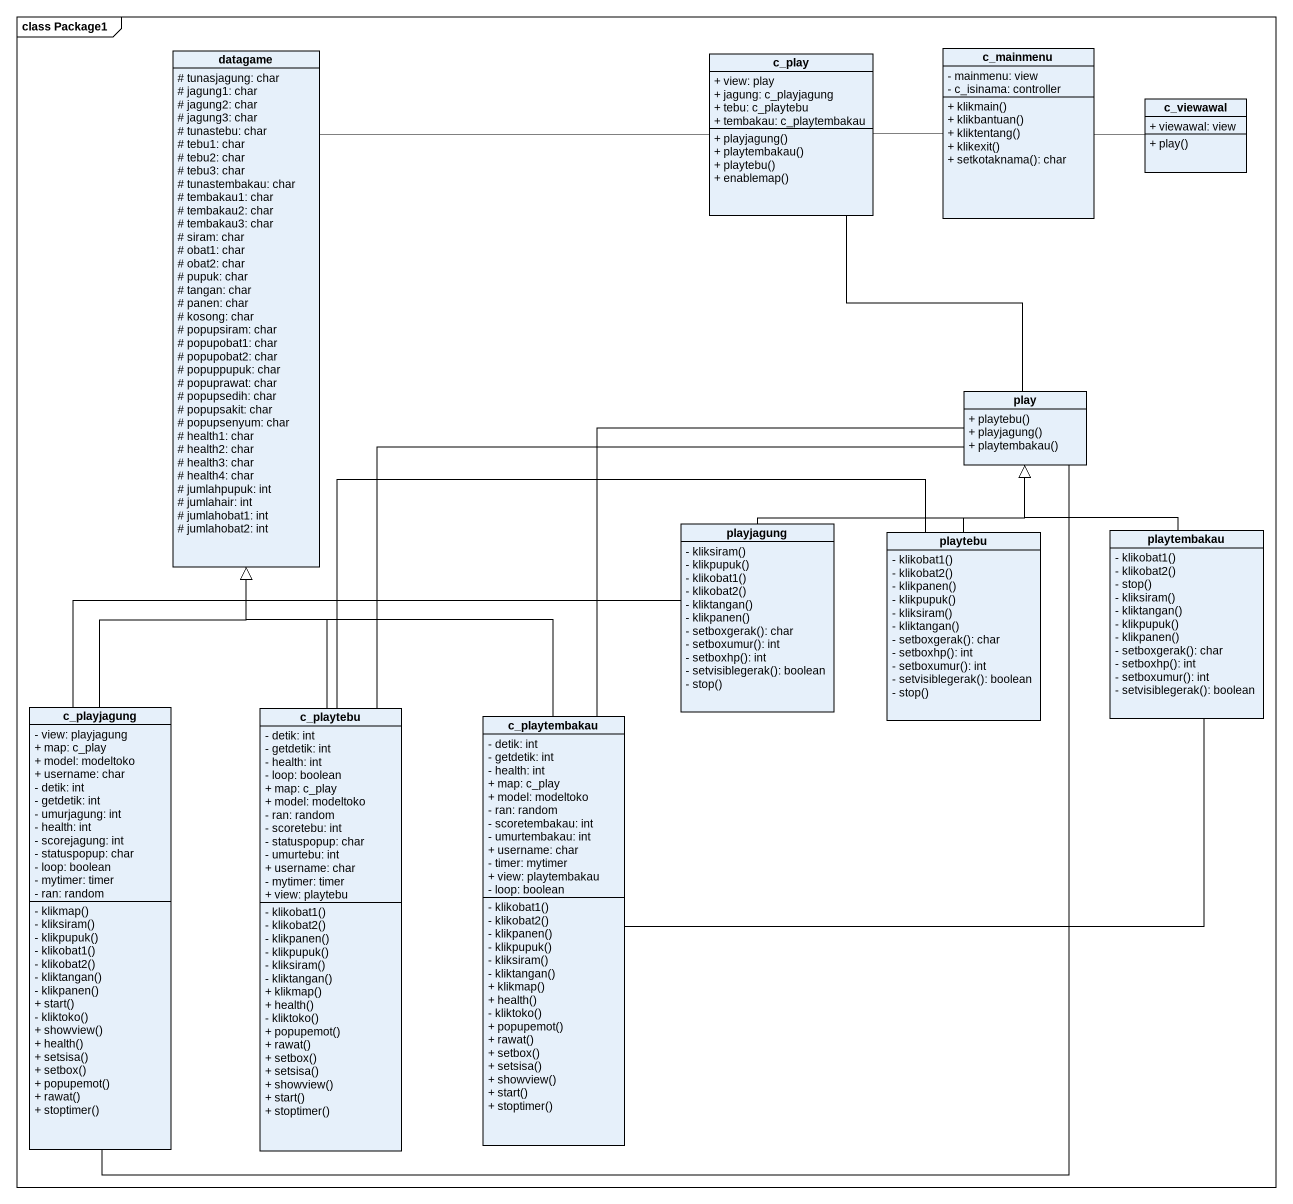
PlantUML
@startuml
mainframe class Package1
hide circle
hide empty members
skinparam classAttributeIconSize 0
class datagame {
  # tunasjagung: char
  # jagung1: char
  # jagung2: char
  # jagung3: char
  # tunastebu: char
  # tebu1: char
  # tebu2: char
  # tebu3: char
  # tunastembakau: char
  # tembakau1: char
  # tembakau2: char
  # tembakau3: char
  # siram: char
  # obat1: char
  # obat2: char
  # pupuk: char
  # tangan: char
  # panen: char
  # kosong: char
  # popupsiram: char
  # popupobat1: char
  # popupobat2: char
  # popuppupuk: char
  # popuprawat: char
  # popupsedih: char
  # popupsakit: char
  # popupsenyum: char
  # health1: char
  # health2: char
  # health3: char
  # health4: char
  # jumlahpupuk: int
  # jumlahair: int
  # jumlahobat1: int
  # jumlahobat2: int
}
class c_play {
  + view: play
  + jagung: c_playjagung
  + tebu: c_playtebu
  + tembakau: c_playtembakau
  + playjagung()
  + playtembakau()
  + playtebu()
  + enablemap()
}
class c_mainmenu {
  - mainmenu: view
  - c_isinama: controller
  + klikmain()
  + klikbantuan()
  + kliktentang()
  + klikexit()
  + setkotaknama(): char
}
class c_viewawal {
  + viewawal: view
  + play()
}
class play {
  + playtebu()
  + playjagung()
  + playtembakau()
}
class playjagung {
  - kliksiram()
  - klikpupuk()
  - klikobat1()
  - klikobat2()
  - kliktangan()
  - klikpanen()
  - setboxgerak(): char
  - setboxumur(): int
  - setboxhp(): int
  - setvisiblegerak(): boolean
  - stop()
}
class playtebu {
  - klikobat1()
  - klikobat2()
  - klikpanen()
  - klikpupuk()
  - kliksiram()
  - kliktangan()
  - setboxgerak(): char
  - setboxhp(): int
  - setboxumur(): int
  - setvisiblegerak(): boolean
  - stop()
}
class playtembakau {
  - klikobat1()
  - klikobat2()
  - stop()
  - kliksiram()
  - kliktangan()
  - klikpupuk()
  - klikpanen()
  - setboxgerak(): char
  - setboxhp(): int
  - setboxumur(): int
  - setvisiblegerak(): boolean
}
class c_playjagung {
  - view: playjagung
  + map: c_play
  + model: modeltoko
  + username: char
  - detik: int
  - getdetik: int
  - umurjagung: int
  - health: int
  - scorejagung: int
  - statuspopup: char
  - loop: boolean
  - mytimer: timer
  - ran: random
  - klikmap()
  - kliksiram()
  - klikpupuk()
  - klikobat1()
  - klikobat2()
  - kliktangan()
  - klikpanen()
  + start()
  - kliktoko()
  + showview()
  + health()
  + setsisa()
  + setbox()
  + popupemot()
  + rawat()
  + stoptimer()
}
class c_playtebu {
  - detik: int
  - getdetik: int
  - health: int
  - loop: boolean
  + map: c_play
  + model: modeltoko
  - ran: random
  - scoretebu: int
  - statuspopup: char
  - umurtebu: int
  + username: char
  - mytimer: timer
  + view: playtebu
  - klikobat1()
  - klikobat2()
  - klikpanen()
  - klikpupuk()
  - kliksiram()
  - kliktangan()
  + klikmap()
  + health()
  - kliktoko()
  + popupemot()
  + rawat()
  + setbox()
  + setsisa()
  + showview()
  + start()
  + stoptimer()
}
class c_playtembakau {
  - detik: int
  - getdetik: int
  - health: int
  + map: c_play
  + model: modeltoko
  - ran: random
  - scoretembakau: int
  - umurtembakau: int
  + username: char
  - timer: mytimer
  + view: playtembakau
  - loop: boolean
  - klikobat1()
  - klikobat2()
  - klikpanen()
  - klikpupuk()
  - kliksiram()
  - kliktangan()
  + klikmap()
  + health()
  - kliktoko()
  + popupemot()
  + rawat()
  + setbox()
  + setsisa()
  + showview()
  + start()
  + stoptimer()
}
c_play -left- datagame
c_mainmenu -left- c_play
c_viewawal -left- c_mainmenu
play -up- c_play
play -left- c_playjagung
play -- c_playtebu
play -- c_playtembakau
playjagung -up-|> play
playjagung -left- c_playjagung
playtebu -up-|> play
playtebu -left- c_playtebu
playtembakau -up-|> play
playtembakau -left- c_playtembakau
c_playjagung -up-|> datagame
c_playtebu -up-|> datagame
c_playtembakau -up-|> datagame
@enduml
